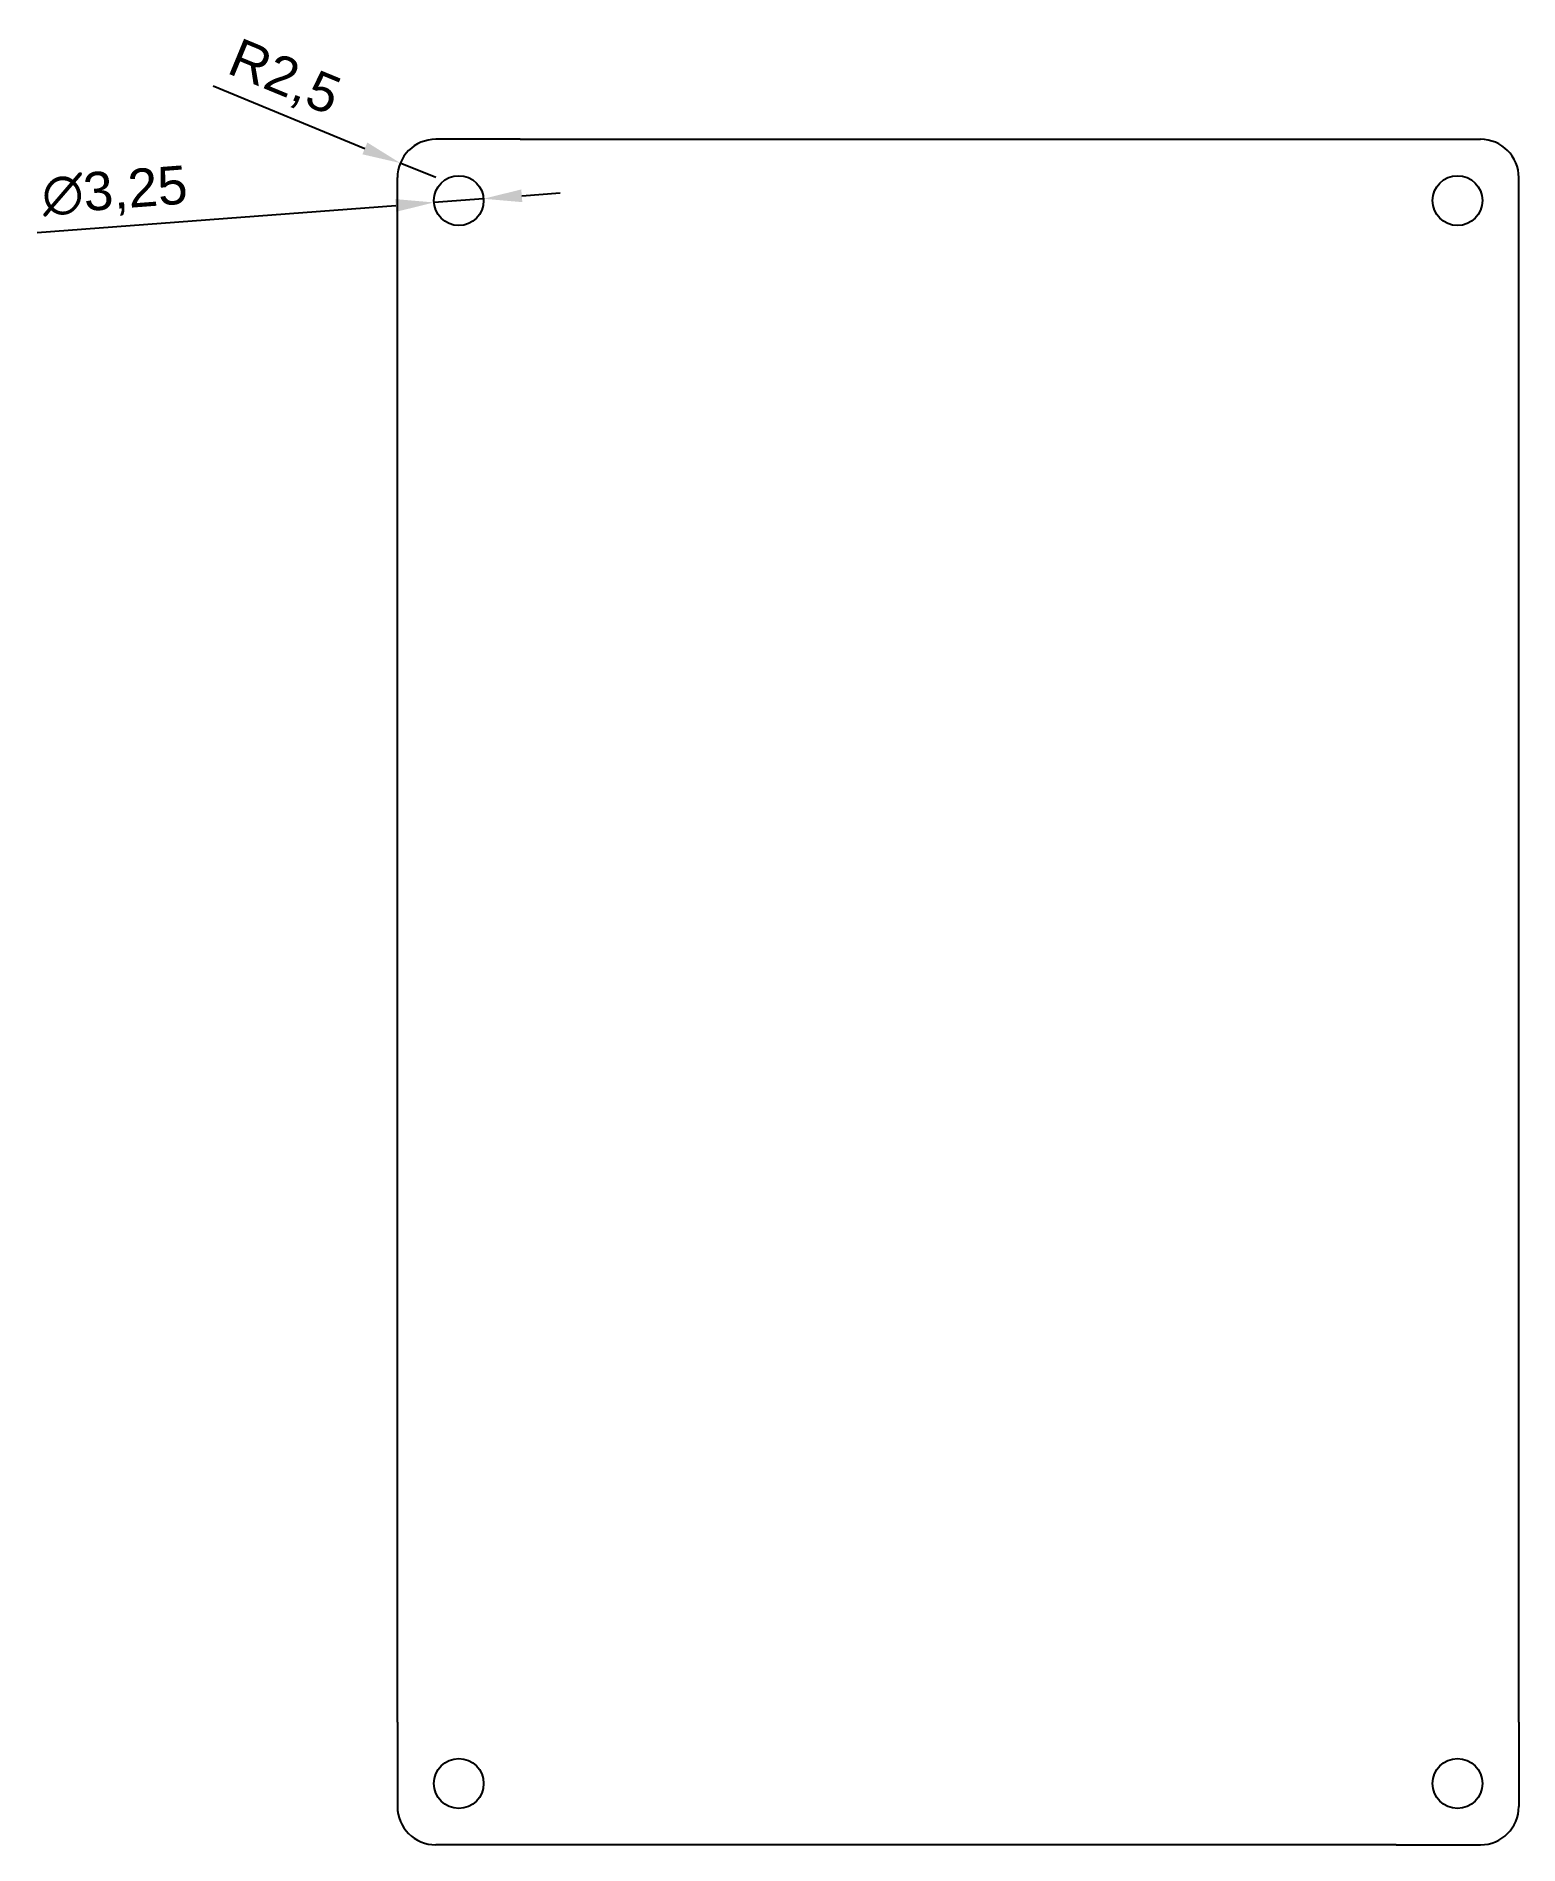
# Model space of a CAD drawing. Header units: millimetres. Extents: x -24 to 73, y 0 to 118.
import ezdxf

# ---------------------------------------------------------------- set-up
doc = ezdxf.new("R2010")
doc.units = ezdxf.units.MM
doc.layers.add('标注', color=140, linetype='Continuous')
doc.styles.get("Standard").update_dxf_attribs({"font": 'arial.ttf'})
doc.dimstyles.new('ISO-25', dxfattribs={"dimtxt": 2.5, "dimasz": 2.5, "dimexe": 1.25, "dimexo": 0.625, "dimtad": 1, "dimtxsty": 'Standard', "dimcen": 2.5, "dimadec": 0, "dimazin": 0, "dimtfac": 1, "dimtmove": 0, "dimatfit": 3, "dimfxl": 1, "dimarcsym": 0})

# ---------------------------------------------------------------- blocks, each defined once
blk = doc.blocks.new('*D1')
at = {"layer": 'Defpoints', "color": 0, "transparency": 16777216}
for p in [(5.62, 107.37), (2.38, 107.13)]:
    blk.add_point(p, dxfattribs=at)
at = {"layer": '标注', "color": 0, "lineweight": -2, "transparency": 16777216}
for p, q in [((5.62, 107.37), (2.38, 107.13)), ((8.12, 107.56), (10.61, 107.75)), ((-23.5, 105.17), (-0.11, 106.94))]:
    blk.add_line(p, q, dxfattribs=at)
at = {"layer": '标注', "color": 0, "transparency": 16777216}
for points in [[(8.08, 107.98), (8.15, 107.15), (5.62, 107.37)], [(-0.14, 107.35), (-0.08, 106.52), (2.38, 107.13)]]:
    blk.add_solid(points, dxfattribs=at)
at = {"layer": '标注', "color": 0, "transparency": 16777216, "insert": (-18.43, 107.73), "char_height": 2.5, "attachment_point": 5, "rotation": 4.3253}
blk.add_mtext('∅3,25', dxfattribs=at)
blk = doc.blocks.new('*D2')
at = {"layer": 'Defpoints', "color": 0, "transparency": 16777216}
for p in [(0.19, 109.7), (2.5, 108.75)]:
    blk.add_point(p, dxfattribs=at)
at = {"layer": '标注', "color": 0, "lineweight": -2, "transparency": 16777216}
for p, q in [((-12.02, 114.74), (-2.12, 110.66)), ((2.5, 108.75), (0.19, 109.7))]:
    blk.add_line(p, q, dxfattribs=at)
at = {"layer": '标注', "color": 0, "transparency": 16777216}
blk.add_solid([(-1.96, 111.04), (-2.28, 110.27), (0.19, 109.7)], dxfattribs=at)
at = {"layer": '标注', "color": 0, "transparency": 16777216, "insert": (-7.42, 115.14), "char_height": 2.5, "attachment_point": 5, "rotation": 337.5746}
blk.add_mtext('R2,5', dxfattribs=at)

msp = doc.modelspace()

# ---------------------------------------------------------------- linework, layer by layer
for p, q in [((8.002, 111.25), (2.502, 111.25)), ((8.002, 111.25), (70.652, 111.25)), ((0.002, 8), (0.002, 108.75)), ((73.152, 8), (73.152, 108.75)), ((0.002, 8), (0.002, 2.5)), ((73.152, 8), (73.152, 2.5)), ((65.152, 0), (2.502, 0)), ((65.152, 0), (70.652, 0))]:
    msp.add_line(p, q)
for centre in [(4.002, 107.25), (69.152, 107.25), (4.002, 4), (69.152, 4)]:
    msp.add_circle(centre, 1.625)
for centre, start, end in [((2.502, 108.75), 90, 180), ((70.652, 108.75), 0, 90), ((2.502, 2.5), 180, 270), ((70.652, 2.5), 270, 0)]:
    msp.add_arc(centre, 2.5, start, end)

# ---------------------------------------------------------------- dimensions: what is measured, and where the dimension line sits
at = {"layer": '标注'}
dim = msp.add_radius_dim(center=(2.502, 108.75), mpoint=(0.191, 109.704), dimstyle='ISO-25', dxfattribs=at)
dim.commit()
dim.dimension.update_dxf_attribs({"geometry": '*D2', "text_midpoint": (-7.415, 115.144)})
dim = msp.add_diameter_dim_2p(p1=(5.622, 107.372), p2=(2.381, 107.127), dimstyle='ISO-25', dxfattribs=at)
dim.commit()
dim.dimension.update_dxf_attribs({"geometry": '*D1', "text_midpoint": (-18.271, 105.565), "dimtype": 163})

doc.saveas('drawing.dxf')
